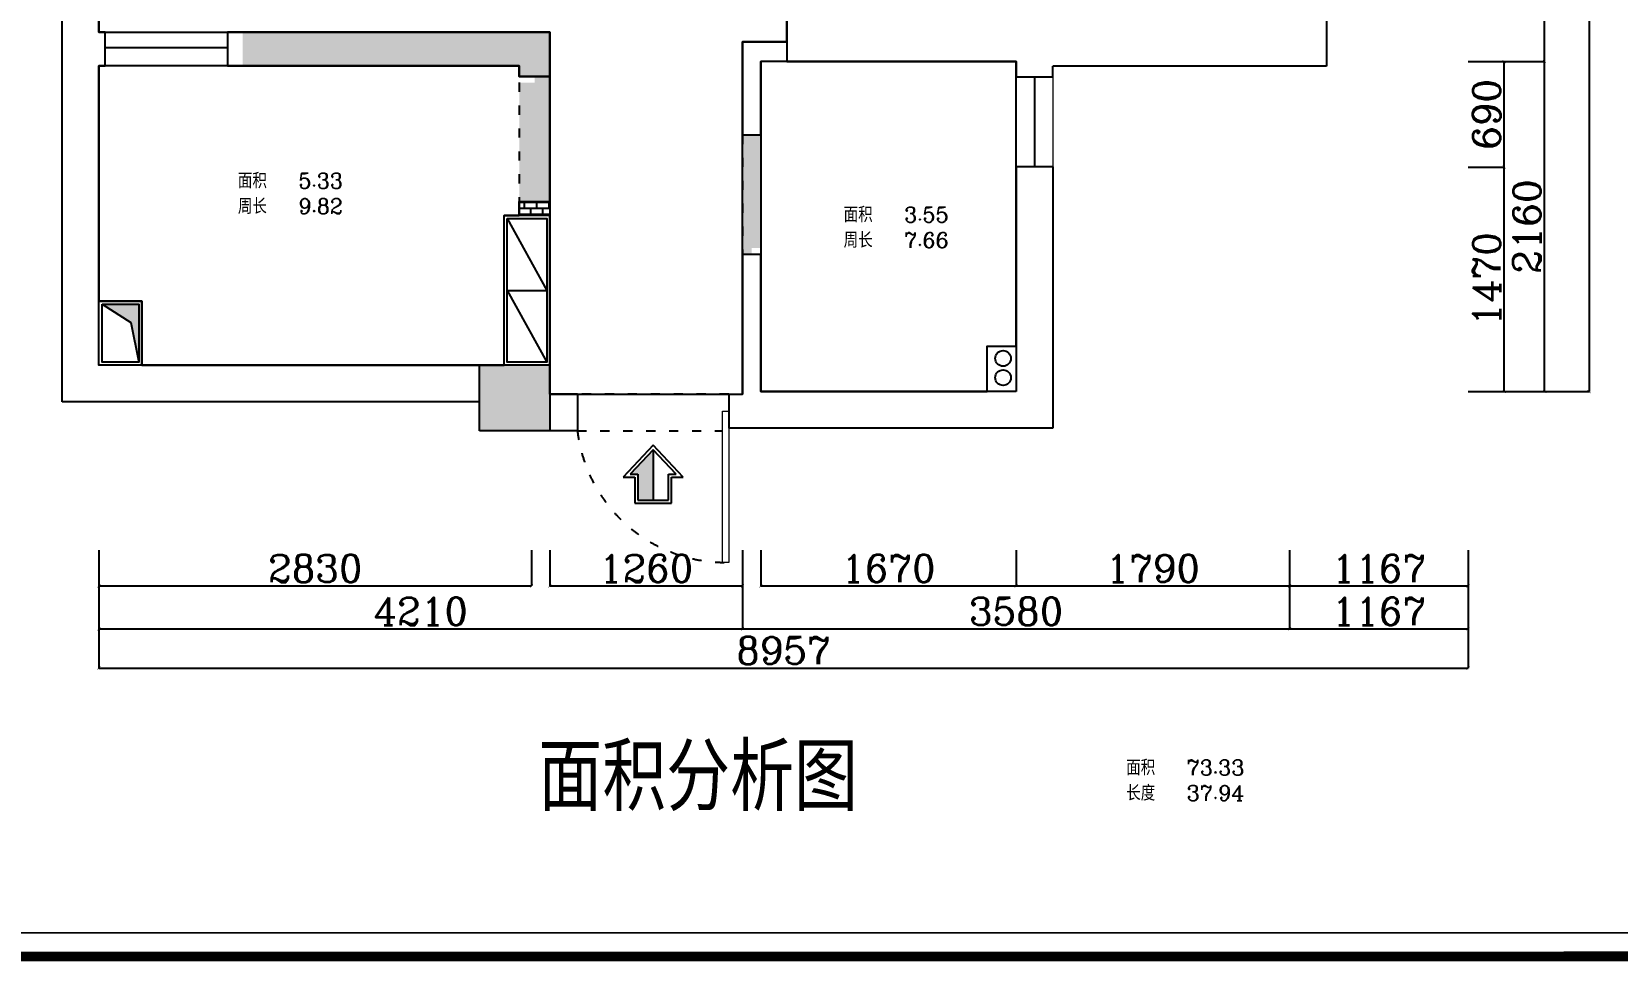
# Model space of a CAD drawing. Header units: millimetres. Extents: x 512961 to 915856, y -1268271 to -458543.
# Drawn here: x 881892 to 892265, y -1162808 to -1156722 of the extents above; entities that cross this region are included whole.
import ezdxf

# ---------------------------------------------------------------- set-up
doc = ezdxf.new("R2010")
doc.units = ezdxf.units.MM
doc.header["$MEASUREMENT"] = 0
doc.header["$PDMODE"] = 3
doc.linetypes.add('ACAD_ISO03W100', pattern=[30, 12, -18])
doc.layers.get('0').update_dxf_attribs({"linetype": 'CONTINUOUS'})
doc.layers.get('DEFPOINTS').update_dxf_attribs({"linetype": 'CONTINUOUS'})
for name, color, linetype in [('0-ELV-01-细实线', 1, 'CONTINUOUS'), ('txt', 7, 'CONTINUOUS'), ('WINDOW', 5, 'CONTINUOUS'), ('图例-电', 7, 'CONTINUOUS')]:
    doc.layers.add(name, color=color, linetype=linetype)
doc.layers.add('门窗', color=4, linetype='CONTINUOUS', lineweight=13)
doc.styles.add('HZXY', font='complex.shx', dxfattribs={"bigfont": 'HZXY.shx'})
doc.styles.get("Standard").update_dxf_attribs({"font": 'complex.shx', "bigfont": 'hzxy.shx'})
doc.dimstyles.new('LMDIM40', dxfattribs={"dimtxt": 80, "dimasz": 20, "dimexe": 0, "dimexo": 0, "dimgap": 25, "dimtad": 1, "dimdec": 0, "dimzin": 0, "dimdsep": 46, "dimtxsty": 'Standard', "dimblk1": 'DOT', "dimblk2": 'DOT', "dimsah": 1, "dimcen": 0, "dimclrd": 2, "dimclre": 2, "dimclrt": 2, "dimadec": 0, "dimazin": 0, "dimtfac": 1, "dimtdec": 0, "dimtmove": 2, "dimatfit": 3, "dimldrblk": 'DOT', "dimfxl": 1, "dimtolj": 1, "dimtzin": 0, "dimarcsym": 0})

# ---------------------------------------------------------------- blocks, each defined once
blk = doc.blocks.new('A$C6B6B2ED4')
at = {"linetype": 'ByBlock'}
h = blk.add_hatch(color=256, dxfattribs=at)
h.dxf.hatch_style = 2
h.paths.add_polyline_path([(29, 196), (359, 196), (359, 296), (189, 296), (189, 346)])
for p, q in [((0, 196), (209, 392)), ((29, 196), (189, 346)), ((189, 346), (189, 296)), ((209, 392), (209, 316)), ((209, 316), (379, 316)), ((379, 316), (379, 76)), ((189, 296), (359, 296)), ((359, 296), (359, 96)), ((209, 0), (0, 196)), ((29, 196), (359, 196)), ((189, 46), (29, 196)), ((189, 96), (189, 46)), ((359, 96), (189, 96)), ((209, 76), (209, 0)), ((379, 76), (209, 76))]:
    blk.add_line(p, q, dxfattribs=at)
blk = doc.blocks.new('_ArchTick')
at = {"color": 0, "linetype": 'ByBlock', "const_width": 0.15}
blk.add_lwpolyline([(-0.5, -0.5), (0.5, 0.5)], dxfattribs=at)
blk = doc.blocks.new('*D661')
at = {"layer": 'DEFPOINTS', "color": 0}
for p in [(882332, -1160116), (885162, -1160116), (885162, -1160351)]:
    blk.add_point(p, dxfattribs=at)
at = {"layer": 'txt', "color": 2, "lineweight": -2}
for p, q in [((882332, -1160116), (882332, -1160351)), ((885162, -1160116), (885162, -1160351)), ((882332, -1160351), (885162, -1160351))]:
    blk.add_line(p, q, dxfattribs=at)
at = {"layer": 'txt', "color": 2, "lineweight": -2, "xscale": 20, "yscale": 20, "zscale": 20, "rotation": 180}
blk.add_blockref('_ArchTick', (882332, -1160351), dxfattribs=at)
at = {"layer": 'txt', "color": 2, "lineweight": -2, "xscale": 20, "yscale": 20, "zscale": 20}
blk.add_blockref('_ArchTick', (885162, -1160351), dxfattribs=at)
at = {"layer": 'txt', "color": 2, "insert": (883747, -1160236), "char_height": 180, "attachment_point": 5}
blk.add_mtext('\\A1;2830', dxfattribs=at)
blk = doc.blocks.new('_DOT')
at = {"color": 0, "linetype": 'ByBlock'}
blk.add_line((-0.5, 0), (-1, 0), dxfattribs=at)
at = {"color": 0, "linetype": 'ByBlock', "const_width": 0.5}
blk.add_lwpolyline([(-0.25, 0, 1), (0.25, 0, 1)], format="xyb", close=True, dxfattribs=at)
blk = doc.blocks.new('DOT')
at = {"color": 0, "linetype": 'ByBlock'}
blk.add_line((-0.35, 0), (-1, 0), dxfattribs=at)
at = {"color": 0, "linetype": 'ByBlock', "const_width": 0.35}
blk.add_lwpolyline([(-0.175, 0, 1), (0.175, 0, 1)], format="xyb", close=True, dxfattribs=at)
blk = doc.blocks.new('*D662')
at = {"layer": 'DEFPOINTS', "color": 0}
for p in [(885282, -1160116), (886542, -1160116), (886542, -1160351)]:
    blk.add_point(p, dxfattribs=at)
at = {"layer": 'txt', "color": 2, "lineweight": -2}
for p, q in [((885282, -1160116), (885282, -1160351)), ((886542, -1160116), (886542, -1160351)), ((885282, -1160351), (886542, -1160351))]:
    blk.add_line(p, q, dxfattribs=at)
at = {"layer": 'txt', "color": 2, "lineweight": -2, "xscale": 20, "yscale": 20, "zscale": 20, "rotation": 180}
blk.add_blockref('_ArchTick', (885282, -1160351), dxfattribs=at)
at = {"layer": 'txt', "color": 2, "lineweight": -2, "xscale": 20, "yscale": 20, "zscale": 20}
blk.add_blockref('_ArchTick', (886542, -1160351), dxfattribs=at)
at = {"layer": 'txt', "color": 2, "insert": (885912, -1160236), "char_height": 180, "attachment_point": 5}
blk.add_mtext('\\A1;1260', dxfattribs=at)
blk = doc.blocks.new('*D663')
at = {"layer": 'DEFPOINTS', "color": 0}
for p in [(886662, -1160116), (888332, -1160116), (888332, -1160351)]:
    blk.add_point(p, dxfattribs=at)
at = {"layer": 'txt', "color": 2, "lineweight": -2}
for p, q in [((886662, -1160116), (886662, -1160351)), ((888332, -1160116), (888332, -1160351)), ((886662, -1160351), (888332, -1160351))]:
    blk.add_line(p, q, dxfattribs=at)
at = {"layer": 'txt', "color": 2, "lineweight": -2, "xscale": 20, "yscale": 20, "zscale": 20, "rotation": 180}
blk.add_blockref('_ArchTick', (886662, -1160351), dxfattribs=at)
at = {"layer": 'txt', "color": 2, "lineweight": -2, "xscale": 20, "yscale": 20, "zscale": 20}
blk.add_blockref('_ArchTick', (888332, -1160351), dxfattribs=at)
at = {"layer": 'txt', "color": 2, "insert": (887497, -1160236), "char_height": 180, "attachment_point": 5}
blk.add_mtext('\\A1;1670', dxfattribs=at)
blk = doc.blocks.new('*D664')
at = {"layer": 'DEFPOINTS', "color": 0}
for p in [(888332, -1160116), (890122, -1160116), (890122, -1160351)]:
    blk.add_point(p, dxfattribs=at)
at = {"layer": 'txt', "color": 2, "lineweight": -2}
for p, q in [((888332, -1160116), (888332, -1160351)), ((890122, -1160116), (890122, -1160351)), ((888332, -1160351), (890122, -1160351))]:
    blk.add_line(p, q, dxfattribs=at)
at = {"layer": 'txt', "color": 2, "lineweight": -2, "xscale": 20, "yscale": 20, "zscale": 20, "rotation": 180}
blk.add_blockref('_ArchTick', (888332, -1160351), dxfattribs=at)
at = {"layer": 'txt', "color": 2, "lineweight": -2, "xscale": 20, "yscale": 20, "zscale": 20}
blk.add_blockref('_ArchTick', (890122, -1160351), dxfattribs=at)
at = {"layer": 'txt', "color": 2, "insert": (889227, -1160236), "char_height": 180, "attachment_point": 5}
blk.add_mtext('\\A1;1790', dxfattribs=at)
blk = doc.blocks.new('*D665')
at = {"layer": 'DEFPOINTS', "color": 0}
for p in [(890122, -1160116), (891289, -1160116), (891289, -1160351)]:
    blk.add_point(p, dxfattribs=at)
at = {"layer": 'txt', "color": 2, "lineweight": -2}
for p, q in [((890122, -1160116), (890122, -1160351)), ((891289, -1160116), (891289, -1160351)), ((890122, -1160351), (891289, -1160351))]:
    blk.add_line(p, q, dxfattribs=at)
at = {"layer": 'txt', "color": 2, "lineweight": -2, "xscale": 20, "yscale": 20, "zscale": 20, "rotation": 180}
blk.add_blockref('_ArchTick', (890122, -1160351), dxfattribs=at)
at = {"layer": 'txt', "color": 2, "lineweight": -2, "xscale": 20, "yscale": 20, "zscale": 20}
blk.add_blockref('_ArchTick', (891289, -1160351), dxfattribs=at)
at = {"layer": 'txt', "color": 2, "insert": (890706, -1160236), "char_height": 180, "attachment_point": 5}
blk.add_mtext('\\A1;1167', dxfattribs=at)
blk = doc.blocks.new('*D681')
at = {"layer": 'DEFPOINTS', "color": 0}
for p in [(891289, -1157608), (891526, -1157608), (891289, -1159078)]:
    blk.add_point(p, dxfattribs=at)
at = {"layer": 'txt', "color": 2, "lineweight": -2}
for p, q in [((891289, -1157608), (891526, -1157608)), ((891526, -1159078), (891526, -1157608)), ((891289, -1159078), (891526, -1159078))]:
    blk.add_line(p, q, dxfattribs=at)
at = {"layer": 'txt', "color": 2, "lineweight": -2, "xscale": 20, "yscale": 20, "zscale": 20}
for p, rotation in [((891526, -1157608), 90), ((891526, -1159078), 270)]:
    blk.add_blockref('_ArchTick', p, dxfattribs=dict(at, rotation=rotation))
at = {"layer": 'txt', "color": 2, "insert": (891411, -1158343), "char_height": 180, "attachment_point": 5, "rotation": 90}
blk.add_mtext('\\A1;1470', dxfattribs=at)
blk = doc.blocks.new('*D682')
at = {"layer": 'DEFPOINTS', "color": 0}
for p in [(891289, -1156918), (891526, -1156918), (891289, -1157608)]:
    blk.add_point(p, dxfattribs=at)
at = {"layer": 'txt', "color": 2, "lineweight": -2}
for p, q in [((891289, -1156918), (891526, -1156918)), ((891526, -1157608), (891526, -1156918)), ((891289, -1157608), (891526, -1157608))]:
    blk.add_line(p, q, dxfattribs=at)
at = {"layer": 'txt', "color": 2, "lineweight": -2, "xscale": 20, "yscale": 20, "zscale": 20}
for p, rotation in [((891526, -1156918), 90), ((891526, -1157608), 270)]:
    blk.add_blockref('_ArchTick', p, dxfattribs=dict(at, rotation=rotation))
at = {"layer": 'txt', "color": 2, "insert": (891411, -1157263), "char_height": 180, "attachment_point": 5, "rotation": 90}
blk.add_mtext('\\A1;690', dxfattribs=at)
blk = doc.blocks.new('*D699')
at = {"layer": 'DEFPOINTS', "color": 0}
for p in [(882332, -1160181), (886542, -1160181), (886542, -1160632)]:
    blk.add_point(p, dxfattribs=at)
at = {"layer": 'txt', "color": 2, "lineweight": -2}
for p, q in [((882332, -1160181), (882332, -1160632)), ((886542, -1160181), (886542, -1160632)), ((882332, -1160632), (886542, -1160632))]:
    blk.add_line(p, q, dxfattribs=at)
at = {"layer": 'txt', "color": 2, "lineweight": -2, "xscale": 20, "yscale": 20, "zscale": 20, "rotation": 180}
blk.add_blockref('_ArchTick', (882332, -1160632), dxfattribs=at)
at = {"layer": 'txt', "color": 2, "lineweight": -2, "xscale": 20, "yscale": 20, "zscale": 20}
blk.add_blockref('_ArchTick', (886542, -1160632), dxfattribs=at)
at = {"layer": 'txt', "color": 2, "insert": (884437, -1160517), "char_height": 180, "attachment_point": 5}
blk.add_mtext('\\A1;4210', dxfattribs=at)
blk = doc.blocks.new('*D700')
at = {"layer": 'DEFPOINTS', "color": 0}
for p in [(886542, -1160181), (890122, -1160181), (890122, -1160632)]:
    blk.add_point(p, dxfattribs=at)
at = {"layer": 'txt', "color": 2, "lineweight": -2}
for p, q in [((886542, -1160181), (886542, -1160632)), ((890122, -1160181), (890122, -1160632)), ((886542, -1160632), (890122, -1160632))]:
    blk.add_line(p, q, dxfattribs=at)
at = {"layer": 'txt', "color": 2, "lineweight": -2, "xscale": 20, "yscale": 20, "zscale": 20, "rotation": 180}
blk.add_blockref('_ArchTick', (886542, -1160632), dxfattribs=at)
at = {"layer": 'txt', "color": 2, "lineweight": -2, "xscale": 20, "yscale": 20, "zscale": 20}
blk.add_blockref('_ArchTick', (890122, -1160632), dxfattribs=at)
at = {"layer": 'txt', "color": 2, "insert": (888332, -1160517), "char_height": 180, "attachment_point": 5}
blk.add_mtext('\\A1;3580', dxfattribs=at)
blk = doc.blocks.new('*D701')
at = {"layer": 'DEFPOINTS', "color": 0}
for p in [(890122, -1160181), (891289, -1160181), (891289, -1160632)]:
    blk.add_point(p, dxfattribs=at)
at = {"layer": 'txt', "color": 2, "lineweight": -2}
for p, q in [((890122, -1160181), (890122, -1160632)), ((891289, -1160181), (891289, -1160632)), ((890122, -1160632), (891289, -1160632))]:
    blk.add_line(p, q, dxfattribs=at)
at = {"layer": 'txt', "color": 2, "lineweight": -2, "xscale": 20, "yscale": 20, "zscale": 20, "rotation": 180}
blk.add_blockref('_ArchTick', (890122, -1160632), dxfattribs=at)
at = {"layer": 'txt', "color": 2, "lineweight": -2, "xscale": 20, "yscale": 20, "zscale": 20}
blk.add_blockref('_ArchTick', (891289, -1160632), dxfattribs=at)
at = {"layer": 'txt', "color": 2, "insert": (890706, -1160517), "char_height": 180, "attachment_point": 5}
blk.add_mtext('\\A1;1167', dxfattribs=at)
blk = doc.blocks.new('*D702')
at = {"layer": 'DEFPOINTS', "color": 0}
for p in [(882332, -1160116), (891289, -1160116), (891289, -1160888)]:
    blk.add_point(p, dxfattribs=at)
at = {"layer": 'txt', "color": 2, "lineweight": -2}
for p, q in [((882332, -1160116), (882332, -1160888)), ((891289, -1160116), (891289, -1160888)), ((882332, -1160888), (891289, -1160888))]:
    blk.add_line(p, q, dxfattribs=at)
at = {"layer": 'txt', "color": 2, "lineweight": -2, "xscale": 20, "yscale": 20, "zscale": 20, "rotation": 180}
blk.add_blockref('_ArchTick', (882332, -1160888), dxfattribs=at)
at = {"layer": 'txt', "color": 2, "lineweight": -2, "xscale": 20, "yscale": 20, "zscale": 20}
blk.add_blockref('_ArchTick', (891289, -1160888), dxfattribs=at)
at = {"layer": 'txt', "color": 2, "insert": (886810, -1160773), "char_height": 180, "attachment_point": 5}
blk.add_mtext('\\A1;8957', dxfattribs=at)
blk = doc.blocks.new('*D703')
at = {"layer": 'DEFPOINTS', "color": 0}
for p in [(891289, -1156918), (891790, -1156918), (891289, -1159078)]:
    blk.add_point(p, dxfattribs=at)
at = {"layer": 'txt', "color": 2, "lineweight": -2}
for p, q in [((891289, -1156918), (891790, -1156918)), ((891790, -1159078), (891790, -1156918)), ((891289, -1159078), (891790, -1159078))]:
    blk.add_line(p, q, dxfattribs=at)
at = {"layer": 'txt', "color": 2, "lineweight": -2, "xscale": 20, "yscale": 20, "zscale": 20}
for p, rotation in [((891790, -1156918), 90), ((891790, -1159078), 270)]:
    blk.add_blockref('_ArchTick', p, dxfattribs=dict(at, rotation=rotation))
at = {"layer": 'txt', "color": 2, "insert": (891675, -1157998), "char_height": 180, "attachment_point": 5, "rotation": 90}
blk.add_mtext('\\A1;2160', dxfattribs=at)
blk = doc.blocks.new('*D704')
at = {"layer": 'DEFPOINTS', "color": 0}
for p in [(891289, -1154255), (891790, -1154255), (891289, -1156918)]:
    blk.add_point(p, dxfattribs=at)
at = {"layer": 'txt', "color": 2, "lineweight": -2}
for p, q in [((891289, -1154255), (891790, -1154255)), ((891790, -1156918), (891790, -1154255)), ((891289, -1156918), (891790, -1156918))]:
    blk.add_line(p, q, dxfattribs=at)
at = {"layer": 'txt', "color": 2, "lineweight": -2, "xscale": 20, "yscale": 20, "zscale": 20}
for p, rotation in [((891790, -1154255), 90), ((891790, -1156918), 270)]:
    blk.add_blockref('_ArchTick', p, dxfattribs=dict(at, rotation=rotation))
at = {"layer": 'txt', "color": 2, "insert": (891675, -1155586), "char_height": 180, "attachment_point": 5, "rotation": 90}
blk.add_mtext('\\A1;2662', dxfattribs=at)
blk = doc.blocks.new('*D707')
at = {"layer": 'DEFPOINTS', "color": 0}
for p in [(891289, -1149015), (891289, -1159078), (892081, -1159078)]:
    blk.add_point(p, dxfattribs=at)
at = {"layer": 'txt', "color": 2, "lineweight": -2}
for p, q in [((891289, -1149015), (892081, -1149015)), ((892081, -1149015), (892081, -1159078)), ((891289, -1159078), (892081, -1159078))]:
    blk.add_line(p, q, dxfattribs=at)
at = {"layer": 'txt', "color": 2, "lineweight": -2, "xscale": 20, "yscale": 20, "zscale": 20}
for p, rotation in [((892081, -1149015), 90), ((892081, -1159078), 270)]:
    blk.add_blockref('_ArchTick', p, dxfattribs=dict(at, rotation=rotation))
at = {"layer": 'txt', "color": 2, "insert": (891966, -1154046), "char_height": 180, "attachment_point": 5, "rotation": 90}
blk.add_mtext('\\A1;10062', dxfattribs=at)

msp = doc.modelspace()

# ---------------------------------------------------------------- hatches: boundary and pattern name
at = {"layer": 'txt'}
h = msp.add_hatch(dxfattribs=at)
h.set_pattern_fill('AR-CONC', color=251, scale=15, style=0)
h.set_pattern_definition([(50, (45796.55, 2.47), (107.5890274, -9.41282), [11.25, -123.75]), (355, (45796.55, 2.47), (-20.8127, 112.82882), [9, -99]), (100.4514, (45805.51, 1.69), (86.776407, 103.415931), [9.5610285, -105.171317]), (46.1842, (45796.55, 32.47), (160.086157, -24.827852), [16.875, -185.625]), (96.6356, (45809.89, 30.4), (140.199406, 146.11768), [14.341543, -157.75695]), (351.1842, (45796.55, 32.47), (140.199292, 146.11779), [13.5, -148.5]), (21, (45811.55, 24.97), (89.536058, -60.3928336), [11.25, -123.75]), (326, (45811.55, 24.97), (36.4973, 108.772507), [9, -99]), (71.4514, (45819.01, 19.94), (126.033394, 48.3795745), [9.5610285, -105.171317]), (37.5, (45796.548, 2.473), (1.8239783, 49.9340781), [0, -97.8, 0, -100.5, 0, -99.375]), (7.5, (45796.55, 2.473), (39.4604306, 59.1617568), [0, -57.3, 0, -95.55, 0, -37.875]), (327.5, (45763.098, 2.473), (80.0733654, -3.3832308), [0, -37.5, 0, -117, 0, -155.25]), (317.5, (45748.1, 2.47), (87.4779254, 15.0157473), [0, -48.75, 0, -77.7, 0, -110.25])])
h.paths.add_polyline_path([(885082, -1157833.6), (885282, -1157833.6), (885282, -1157015.4), (885182, -1157015.4), (885182, -1157055.4), (885082, -1157055.4)])
h.paths.add_polyline_path([(886662.2, -1157397.6), (886542.2, -1157397.6), (886542.2, -1158177.6), (886602.2, -1158177.6), (886602.2, -1158137.6), (886662.2, -1158137.6)])
h.paths.add_polyline_path([(886832.2, -1155032.6), (886952.2, -1155032.6), (886952.2, -1154272.6), (886892.2, -1154272.6), (886892.2, -1154232.6), (886832.2, -1154232.6)])
for points in [[(883272, -1156725.4), (883272, -1156945.4), (885082, -1156945.4), (885082, -1157015.4), (885282, -1157015.4), (885282, -1156725.4)], [(882592, -1158505.4), (882352, -1158505.4), (882541.5, -1158625.9), (882592, -1158885.4)], [(884822, -1159335.4), (885162, -1159335.4), (885282, -1159335.4), (885282, -1159095.4), (885282, -1158905.4), (884822, -1158905.4)]]:
    msp.add_hatch(color=256, dxfattribs=at).paths.add_polyline_path(points)
h = msp.add_hatch(dxfattribs=at)
h.set_pattern_fill('AR-B816', color=44, scale=5, style=0)
h.set_pattern_definition([(0, (45796.548, 2.473), (0, 40), []), (90, (45796.548, 2.473), (-40, 40), [40, -40])])
h.paths.add_polyline_path([(885282, -1157925.4), (885282, -1157833.6), (885082, -1157833.6), (885082, -1157925.4)])

# ---------------------------------------------------------------- linework, layer by layer
at = {"const_width": 63.4}
msp.add_lwpolyline([(876351.9, -1162776.5), (899250.1, -1162775.3), (899250.1, -1146156.6), (876351.9, -1146157.8)], close=True, dxfattribs=at)
at = {"color": 4}
msp.add_lwpolyline([(876511, -1146327.3), (876511, -1162620.7), (895715.7, -1162619.5), (895715.7, -1146326.1)], close=True, dxfattribs=at)
at = {"layer": '0-ELV-01-细实线', "color": 251, "linetype": 'ACAD_ISO03W100', "ltscale": 5}
for p, q in [((885082, -1157055.4), (885082, -1157833.6)), ((885282, -1157015.4), (885282, -1157833.6)), ((886542.2, -1157397.6), (886542.2, -1158177.6)), ((886662.2, -1157397.6), (886662.2, -1158177.6)), ((886452, -1159095.4), (885462, -1159095.4)), ((885462, -1159335.4), (886412, -1159335.4))]:
    msp.add_line(p, q, dxfattribs=at)
msp.add_arc((886432, -1159219.8), 976.9, 186.79249, 271.17315, dxfattribs=at)
at = {"layer": 'txt'}
for p, q in [((885282, -1156725.4), (883272, -1156725.4)), ((882372, -1156825.4), (883172, -1156825.4)), ((883272, -1156945.4), (885082, -1156945.4)), ((888452.2, -1157017.6), (888452.2, -1157607.6)), ((884982, -1158905.4), (884982, -1157925.4)), ((885282, -1157925.4), (884982, -1157925.4)), ((885002, -1157945.4), (885262, -1158415.4)), ((885282, -1158905.4), (885282, -1157925.4)), ((882612, -1158485.4), (882332, -1158485.4)), ((882612, -1158905.4), (882612, -1158485.4)), ((885002, -1158415.4), (885262, -1158415.4)), ((885002, -1158415.4), (885262, -1158885.4)), ((888142.7, -1159077.6), (888142.7, -1158781.1)), ((888142.7, -1158781.1), (888332.2, -1158781.1)), ((884822, -1159335.4), (884822, -1158905.4)), ((885282, -1159095.4), (885282, -1159335.4)), ((885162, -1159335.4), (884822, -1159335.4))]:
    msp.add_line(p, q, dxfattribs=at)
at = {"layer": 'txt', "color": 1}
for p, q in [((885082, -1157833.6), (885082, -1157925.4)), ((885082, -1157833.6), (885282, -1157833.6)), ((885282, -1157833.6), (885282, -1157925.4))]:
    msp.add_line(p, q, dxfattribs=at)
at = {"layer": 'txt'}
for points in [[(882332, -1155095.4), (882332, -1156725.4), (882372, -1156725.4), (883172, -1156725.4), (883272, -1156725.4), (885282, -1156725.4), (885282, -1157015.4), (885282, -1157833.6), (885282, -1157925.4), (885282, -1158905.4), (885282, -1159095.4), (885462, -1159095.4), (886452, -1159095.4), (886542.2, -1159095.4), (886542.2, -1158177.6), (886542.2, -1157397.6), (886542.2, -1156787.6), (886832.2, -1156787.6), (886832.2, -1156307.6)], [(882352, -1158505.4), (882541.5, -1158625.9), (882592, -1158885.4)]]:
    msp.add_lwpolyline(points, dxfattribs=at)
for points in [[(885282, -1157015.4), (885082, -1157015.4), (885082, -1156945.4), (883272, -1156945.4), (883172, -1156945.4), (882372, -1156945.4), (882332, -1156945.4), (882332, -1158485.4), (882612, -1158485.4), (882612, -1158905.4), (884982, -1158905.4), (884982, -1157925.4), (885082, -1157925.4), (885082, -1157833.6), (885282, -1157833.6)], [(888332.2, -1157607.6), (888332.2, -1157017.6), (888332.2, -1156917.6), (886832.2, -1156917.6), (886662.2, -1156917.6), (886662.2, -1157397.6), (886662.2, -1158177.6), (886662.2, -1159077.6), (888142.7, -1159077.6), (888142.7, -1158781.1), (888332.2, -1158781.1)], [(885002, -1157945.4), (885262, -1157945.4), (885262, -1158885.4), (885002, -1158885.4)], [(882352, -1158505.4), (882592, -1158505.4), (882592, -1158885.4), (882352, -1158885.4)]]:
    msp.add_lwpolyline(points, close=True, dxfattribs=at)
at = {"layer": 'txt', "color": 1}
msp.add_lwpolyline([(882332, -1158485.4), (882612, -1158485.4), (882612, -1158905.4), (882332, -1158905.4)], close=True, dxfattribs=at)
at = {"layer": 'txt'}
for centre in [(888247.2, -1158861.1), (888247.2, -1158987.1)]:
    msp.add_circle(centre, 51, dxfattribs=at)
at = {"layer": 'WINDOW'}
for p, q in [((882092, -1159145.4), (882092, -1155095.4)), ((882332, -1156725.4), (882332, -1155095.4)), ((890362.2, -1156095.4), (890362.2, -1156947.6)), ((886832.2, -1156307.6), (886832.2, -1156917.6)), ((882372, -1156725.4), (882332, -1156725.4)), ((882372, -1156945.4), (882372, -1156725.4)), ((883272, -1156725.4), (883172, -1156725.4)), ((883172, -1156725.4), (883172, -1156945.4)), ((885282, -1157015.4), (885282, -1156725.4)), ((886832.2, -1156787.6), (886542.2, -1156787.6)), ((886542.2, -1156787.6), (886542.2, -1157397.6)), ((882332, -1158905.4), (882332, -1156945.4)), ((882332, -1156945.4), (882372, -1156945.4)), ((883172, -1156945.4), (883272, -1156945.4)), ((885082, -1156945.4), (885082, -1157015.4)), ((886662.2, -1157397.6), (886662.2, -1156917.6)), ((886832.2, -1156917.6), (886662.2, -1156917.6)), ((886832.2, -1156917.6), (888332.2, -1156917.6)), ((888332.2, -1156917.6), (888332.2, -1157017.6)), ((890362.2, -1156947.6), (888572.2, -1156947.6)), ((888572.2, -1157017.6), (888572.2, -1156947.6)), ((885082, -1157015.4), (885282, -1157015.4)), ((888332.2, -1157017.6), (888572.2, -1157017.6)), ((886542.2, -1157397.6), (886662.2, -1157397.6)), ((888572.2, -1157607.6), (888332.2, -1157607.6)), ((888332.2, -1157607.6), (888332.2, -1159077.6)), ((888572.2, -1157607.6), (888572.2, -1159317.6)), ((885282, -1157925.4), (885162, -1157925.4)), ((885282, -1159095.4), (885282, -1157925.4)), ((886542.2, -1158177.6), (886662.2, -1158177.6)), ((886542.2, -1158177.6), (886542.2, -1159095.4)), ((886662.2, -1159077.6), (886662.2, -1158177.6)), ((885282, -1158905.4), (882332, -1158905.4)), ((885462, -1159095.4), (885282, -1159095.4)), ((885462, -1159095.4), (885462, -1159335.4)), ((886452, -1159095.4), (886452, -1159317.6)), ((886452, -1159095.4), (886542.2, -1159095.4)), ((888332.2, -1159077.6), (886662.2, -1159077.6)), ((884822, -1159145.4), (882092, -1159145.4)), ((885462, -1159335.4), (885162, -1159335.4)), ((888572.2, -1159317.6), (886452, -1159317.6))]:
    msp.add_line(p, q, dxfattribs=at)
at = {"layer": '门窗'}
for p, q in [((883172, -1156725.4), (882372, -1156725.4)), ((882372, -1156945.4), (883172, -1156945.4)), ((888332.2, -1157607.6), (888332.2, -1157017.6)), ((888572.2, -1157017.6), (888572.2, -1157607.6))]:
    msp.add_line(p, q, dxfattribs=at)
msp.add_lwpolyline([(884982, -1157925.4), (885282, -1157925.4), (885282, -1158905.4), (884982, -1158905.4)], close=True, dxfattribs=at)
msp.add_lwpolyline([(886412, -1160196.5), (886412, -1159206.5), (886452, -1159206.5), (886452, -1160196.5), (886412, -1160196.5)], dxfattribs=at)

# ---------------------------------------------------------------- block references
at = {"layer": '图例-电', "xscale": -1, "rotation": 90}
msp.add_blockref('A$C6B6B2ED4', (886153.2, -1159429.9), dxfattribs=at)

# ---------------------------------------------------------------- texts
at = {"insert": (885207.2, -1161383.6), "char_height": 164.616, "width": 9886.901, "attachment_point": 1, "style": 'HZXY'}
msp.add_mtext('{\\H2.673x;面积分析图}', dxfattribs=at)
at = {"layer": 'txt', "char_height": 100, "width": 1476.393, "attachment_point": 1}
for s, insert in [('面积   5.33         \\P周长   9.82', (883241, -1157648.2)), ('面积   3.55         \\P周长   7.66', (887204, -1157870.2)), ('面积   73.33            \\P长度   37.94', (889052.5, -1161489.9))]:
    msp.add_mtext(s, dxfattribs=dict(at, insert=insert))

# ---------------------------------------------------------------- dimensions: what is measured, and where the dimension line sits
at = {"layer": 'txt', "color": 2}
for base, p1, p2, angle, picture, middle in [((892080.5, -1159077.6), (891288.9, -1149015.4), (891288.9, -1159077.6), 90, '*D707', (891965.5, -1154046.5)), ((891790, -1154255.4), (891288.9, -1156917.6), (891288.9, -1154255.4), 90, '*D704', (891675, -1155586.5)), ((891526.4, -1156917.6), (891288.9, -1157607.6), (891288.9, -1156917.6), 270, '*D682', (891411.4, -1157262.6)), ((891790, -1156917.6), (891288.9, -1159077.6), (891288.9, -1156917.6), 90, '*D703', (891675, -1157997.6)), ((891526.4, -1157607.6), (891288.9, -1159077.6), (891288.9, -1157607.6), 270, '*D681', (891411.4, -1158342.6))]:
    dim = msp.add_linear_dim(base=base, p1=p1, p2=p2, angle=angle, dimstyle='LMDIM40', override={"dimtxt": 180, "dimblk": 'ArchTick', "dimsah": 0, "dimldrblk": 'DOT'}, dxfattribs=at)
    dim.commit()
    dim.dimension.update_dxf_attribs({"geometry": picture, "text_midpoint": middle})
for base, p1, p2, picture, middle in [((885162, -1160351.4), (882332, -1160116.4), (885162, -1160116.4), '*D661', (883747, -1160236.4)), ((891288.9, -1160887.9), (882332, -1160116.4), (891288.9, -1160116.4), '*D702', (886810.4, -1160772.9)), ((886542.2, -1160351.4), (885282, -1160116.4), (886542.2, -1160116.4), '*D662', (885912.1, -1160236.4)), ((888332.2, -1160351.4), (886662.2, -1160116.4), (888332.2, -1160116.4), '*D663', (887497.2, -1160236.4)), ((890122.2, -1160351.4), (888332.2, -1160116.4), (890122.2, -1160116.4), '*D664', (889227.2, -1160236.4)), ((891288.9, -1160351.4), (890122.2, -1160116.4), (891288.9, -1160116.4), '*D665', (890705.5, -1160236.4)), ((886542.2, -1160632.4), (882332, -1160181.4), (886542.2, -1160181.4), '*D699', (884437.1, -1160517.4)), ((890122.2, -1160632.4), (886542.2, -1160181.4), (890122.2, -1160181.4), '*D700', (888332.2, -1160517.4)), ((891288.9, -1160632.4), (890122.2, -1160181.4), (891288.9, -1160181.4), '*D701', (890705.5, -1160517.4))]:
    dim = msp.add_linear_dim(base=base, p1=p1, p2=p2, dimstyle='LMDIM40', override={"dimtxt": 180, "dimblk": 'ArchTick', "dimsah": 0, "dimldrblk": 'DOT'}, dxfattribs=at)
    dim.commit()
    dim.dimension.update_dxf_attribs({"geometry": picture, "text_midpoint": middle})

doc.saveas('drawing.dxf')
